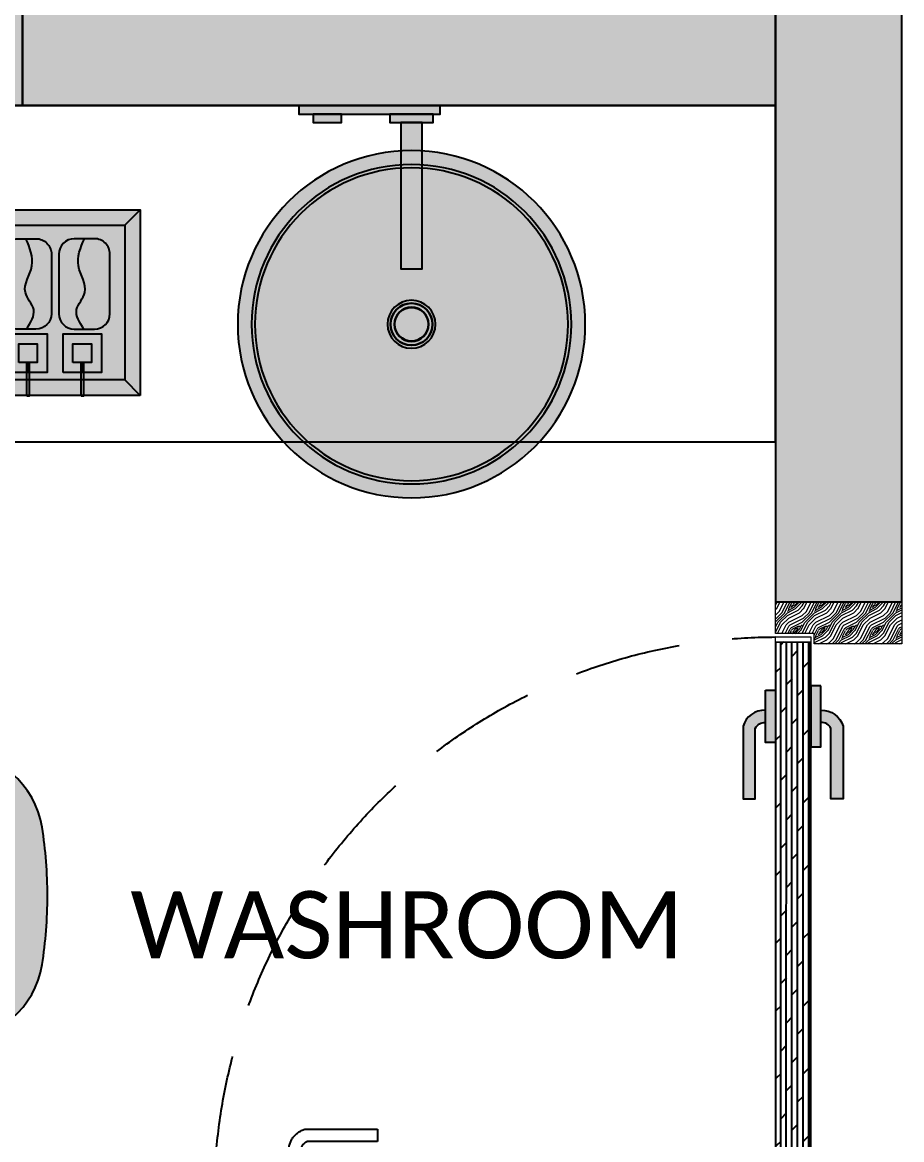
# Model space of a CAD drawing. Header units: millimetres. Extents: x 307301 to 459443, y -2888111 to -2805601.
# Drawn here: x 441143 to 442187, y -2880450 to -2879121 of the extents above; entities that cross this region are included whole.
import ezdxf

# ---------------------------------------------------------------- set-up
doc = ezdxf.new("R2010")
doc.units = ezdxf.units.MM
doc.header["$LTSCALE"] = 10
doc.header["$MEASUREMENT"] = 0
doc.linetypes.add('DASHED2', pattern=[0.375, 0.25, -0.125])
doc.linetypes.add('HIDDEN', pattern=[9.524999999999999, 6.35, -3.175])
for name, color, linetype, lineweight in [('Area', 1, 'Continuous', 30), ('Bma-Furniture', 6, 'Continuous', 9), ('Bma-Furniture Hatch', 6, 'Continuous', 9), ('COLUMN HATCH', 252, 'Continuous', 5), ('Door', 4, 'Continuous', 9), ('DT-MEDIUM LIGHT', 6, 'Continuous', 15), ('HATCH WALL', 8, 'Continuous', 0), ('I-Fur Hatch', 8, 'Continuous', 0)]:
    doc.layers.add(name, color=color, linetype=linetype, lineweight=lineweight)
for name, color, linetype in [('BMA  furniture', 6, 'Continuous'), ('BMA FURNITURE', 6, 'Continuous'), ('BMA_furniture', 5, 'Continuous'), ('COL', 2, 'Continuous'), ('DT-HATCH', 7, 'Continuous'), ('Furniture - Plan', 3, 'Continuous'), ('HATCH', 252, 'Continuous'), ('PDA FURNITURE', 6, 'Continuous'), ('SANITARY FITTING', 250, 'Continuous'), ('SANITRY FITTING', 252, 'Continuous'), ('TEXT - BMA', 6, 'Continuous'), ('WALL - PDA', 1, 'Continuous')]:
    doc.layers.add(name, color=color, linetype=linetype)
doc.styles.add('ARIAL', font='GOTHIC.TTF')

# ---------------------------------------------------------------- blocks, each defined once
blk = doc.blocks.new('D75')
at = {"layer": 'Door'}
h = blk.add_hatch(dxfattribs=at)
h.set_pattern_fill('LEGNO2', color=252, scale=32.22134738774886, angle=0.003228556994107396, style=0, pattern_type=2)
h.set_pattern_definition([(0.00322855699409687, (17424469.40028586, -54551058.31402284), (32.21953169751399, 32.22316297567438), [1.611067369387443, -30.61028001836141]), (90.00322855699407, (17424482.28818936, -54551047.03582505), (-32.22316297567436, 32.219531697514), [3.222134738774887, -28.99921264897398]), (45.00322855699409, (17424475.84410142, -54551050.25832291), (-0.001815639080221184, 32.2213473372072), [2.278049260313842, -6.834147780941528, 2.278049260313842, -4.556098520627685, 15.94956695693567, -13.67195469220151]), (45.00322855699409, (17424467.78930928, -54551059.92518105), (-0.001815639080221184, 32.2213473372072), [2.27837147378772, -4.55674294757544, 2.27837147378772, -36.45438056651679]), (45.00322855699409, (17424479.06659931, -54551056.70241081), (-0.001815639080221184, 32.2213473372072), [2.27837147378772, -43.28949498787996]), (45.00322855699409, (17424482.2888248, -54551058.31329662), (-0.001815639080221184, 32.2213473372072), [2.27837147378772, -43.28949498787996]), (45.00322855699409, (17424477.45544117, -54551055.09143423), (-0.001815639080221184, 32.2213473372072), [2.27837147378772, -43.28949498787996]), (45.00322855699409, (17424475.84428295, -54551053.48045764), (-0.001815639080221184, 32.2213473372072), [4.55674294757544, -41.01112351409223]), (45.00322855699409, (17424483.89825809, -54551029.31399323), (-0.001815639080221184, 32.2213473372072), [4.55674294757544, -41.01112351409223]), (45.00322855699409, (17424472.62205747, -54551051.86957184), (-0.001815639080221184, 32.2213473372072), [9.11348589515088, -36.45438056651679]), (45.00322855699409, (17424471.01089932, -54551050.25859526), (-0.001815639080221184, 32.2213473372072), [9.11348589515088, -36.45438056651679]), (45.00322855699409, (17424491.9542304, -54551040.59101089), (-0.001815639080221184, 32.2213473372072), [9.11348589515088, -36.45438056651679]), (45.00322855699409, (17424469.39965039, -54551047.0365513), (-0.001815639080221184, 32.2213473372072), [6.835178864057936, -38.73268759760974]), (45.00322855699409, (17424462.95510858, -54551042.20371233), (-0.001815639080221184, 32.2213473372072), [6.835178864057936, -38.73268759760974]), (45.00322855699409, (17424466.17742487, -54551045.4256655), (-0.001815639080221184, 32.2213473372072), [6.835178864057936, -38.73268759760974]), (45.00322855699409, (17424487.12075595, -54551035.75808114), (-0.001815639080221184, 32.2213473372072), [11.39196692151972, -34.17589954014795]), (45.00322855699409, (17424483.89853047, -54551034.14719533), (-0.001815639080221184, 32.2213473372072), [11.39196692151972, -34.17589954014795]), (45.00322855699409, (17424487.12111908, -54551042.2023506), (-0.001815639080221184, 32.2213473372072), [15.94875323902874, -29.61911319041759]), (26.56827975699407, (17424472.62223903, -54551055.09170657), (32.22134733659648, 0.00181565197080343), [3.602455868317967, -68.44666697567042]), (26.56827975699407, (17424479.06596381, -54551045.42493924), (32.22134733659648, 0.00181565197080343), [3.602455868317967, -68.44666697567042]), (26.56827975699407, (17424477.45507801, -54551048.64716476), (32.22134733659648, 0.00181565197080343), [3.602455868317967, -68.44666697567042]), (26.56827975699407, (17424471.0113532, -54551058.31393209), (32.22134733659648, 0.00181565197080343), [7.204912381062882, -64.84421068847494]), (26.56827975699407, (17424477.45480563, -54551043.81396269), (32.22134733659648, 0.00181565197080343), [10.80736844270893, -61.2417546268289]), (26.56827975699407, (17424474.23258014, -54551042.20307689), (32.22134733659648, 0.00181565197080343), [14.40982460101903, -57.6392984685188]), (26.56827975699407, (17424471.01035466, -54551040.59219109), (32.22134733659648, 0.00181565197080343), [14.40982460101903, -57.6392984685188]), (26.56827975699407, (17424466.17660784, -54551030.9260592), (32.22134733659648, 0.00181565197080343), [14.40982460101903, -57.6392984685188]), (26.56827975699407, (17424466.1767894, -54551034.14819393), (32.22134733659648, 0.00181565197080343), [18.0122809526572, -54.03684211688062]), (26.56827975699407, (17424467.78803833, -54551037.37023785), (32.22134733659648, 0.00181565197080343), [18.0122809526572, -54.03684211688062]), (63.43817737699411, (17424479.06623615, -54551050.25814135), (-0.001815637436941605, 32.2213473365973), [3.602455868317967, -68.44666697567041]), (63.43817737699411, (17424474.23321562, -54551053.48054843), (-0.001815637436941605, 32.2213473365973), [3.602455868317967, -68.44666697567041]), (63.43817737699411, (17424469.40028586, -54551058.31402284), (-0.001815637436941605, 32.2213473365973), [7.20491238106288, -64.84421068847493]), (63.43817737699411, (17424479.06641775, -54551053.48027608), (-0.001815637436941605, 32.2213473365973), [7.20491238106288, -64.84421068847493]), (63.43817737699411, (17424466.17824194, -54551059.9252718), (-0.001815637436941605, 32.2213473365973), [10.80736844270893, -61.24175462682889]), (63.43817737699411, (17424462.95610718, -54551059.92545336), (-0.001815637436941605, 32.2213473365973), [14.40982460101902, -57.63929846851879]), (63.43817737699411, (17424491.955229, -54551058.31275193), (-0.001815637436941605, 32.2213473365973), [14.40982460101902, -57.63929846851879]), (63.43817737699411, (17424480.67757587, -54551055.09125266), (-0.001815637436941605, 32.2213473365973), [14.40982460101902, -57.63929846851879]), (63.43817737699411, (17424487.1220269, -54551058.31302427), (-0.001815637436941605, 32.2213473365973), [18.0122809526572, -54.03684211688061]), (63.43817737699411, (17424483.89980141, -54551056.70213847), (-0.001815637436941605, 32.2213473365973), [18.0122809526572, -54.03684211688061])])
h.paths.add_polyline_path([(325124.1243378286, -2817056.915998154), (325112.1246672109, -2817056.912575276), (325112.1253902441, -2817102.911312595), (325078.1263235732, -2817102.911846987), (325074.1253903279, -2817102.911909892), (325074.126370476, -2817098.912020545), (325074.123851071, -2816952.903018715), (325124.123923662, -2816952.902232827)])
h = blk.add_hatch(dxfattribs=at)
h.set_pattern_fill('LEGNO2', color=252, scale=32.22134738774886, angle=0.003228556994107396, style=0, pattern_type=2)
h.set_pattern_definition([(0.00322855699409687, (17424274.41359218, -54550941.70404856), (32.21953169751399, 32.22316297567438), [1.611067369387443, -30.61028001836141]), (90.00322855699407, (17424287.30149567, -54550930.42585076), (-32.22316297567436, 32.219531697514), [3.222134738774887, -28.99921264897398]), (45.00322855699409, (17424280.85740774, -54550933.64834863), (-0.001815639080221184, 32.2213473372072), [2.278049260313842, -6.834147780941528, 2.278049260313842, -4.556098520627685, 15.94956695693567, -13.67195469220151]), (45.00322855699409, (17424272.80261559, -54550943.31520677), (-0.001815639080221184, 32.2213473372072), [2.27837147378772, -4.55674294757544, 2.27837147378772, -36.45438056651679]), (45.00322855699409, (17424284.07990563, -54550940.09243653), (-0.001815639080221184, 32.2213473372072), [2.27837147378772, -43.28949498787996]), (45.00322855699409, (17424287.30213112, -54550941.70332234), (-0.001815639080221184, 32.2213473372072), [2.27837147378772, -43.28949498787996]), (45.00322855699409, (17424282.46874748, -54550938.48145995), (-0.001815639080221184, 32.2213473372072), [2.27837147378772, -43.28949498787996]), (45.00322855699409, (17424280.85758927, -54550936.87048336), (-0.001815639080221184, 32.2213473372072), [4.55674294757544, -41.01112351409223]), (45.00322855699409, (17424288.91156441, -54550912.70401895), (-0.001815639080221184, 32.2213473372072), [4.55674294757544, -41.01112351409223]), (45.00322855699409, (17424277.63536379, -54550935.25959756), (-0.001815639080221184, 32.2213473372072), [9.11348589515088, -36.45438056651679]), (45.00322855699409, (17424276.02420564, -54550933.64862097), (-0.001815639080221184, 32.2213473372072), [9.11348589515088, -36.45438056651679]), (45.00322855699409, (17424296.96753671, -54550923.98103661), (-0.001815639080221184, 32.2213473372072), [9.11348589515088, -36.45438056651679]), (45.00322855699409, (17424274.41295671, -54550930.42657702), (-0.001815639080221184, 32.2213473372072), [6.835178864057936, -38.73268759760974]), (45.00322855699409, (17424267.9684149, -54550925.59373805), (-0.001815639080221184, 32.2213473372072), [6.835178864057936, -38.73268759760974]), (45.00322855699409, (17424271.19073119, -54550928.81569122), (-0.001815639080221184, 32.2213473372072), [6.835178864057936, -38.73268759760974]), (45.00322855699409, (17424292.13406227, -54550919.14810685), (-0.001815639080221184, 32.2213473372072), [11.39196692151972, -34.17589954014795]), (45.00322855699409, (17424288.91183678, -54550917.53722105), (-0.001815639080221184, 32.2213473372072), [11.39196692151972, -34.17589954014795]), (45.00322855699409, (17424292.1344254, -54550925.59237632), (-0.001815639080221184, 32.2213473372072), [15.94875323902874, -29.61911319041759]), (26.56827975699407, (17424277.63554535, -54550938.48173229), (32.22134733659648, 0.00181565197080343), [3.602455868317968, -68.44666697567044]), (26.56827975699407, (17424284.07927012, -54550928.81496496), (32.22134733659648, 0.00181565197080343), [3.602455868317968, -68.44666697567044]), (26.56827975699407, (17424282.46838432, -54550932.03719048), (32.22134733659648, 0.00181565197080343), [3.602455868317968, -68.44666697567044]), (26.56827975699407, (17424276.02465951, -54550941.70395781), (32.22134733659648, 0.00181565197080343), [7.204912381062883, -64.84421068847496]), (26.56827975699407, (17424282.46811194, -54550927.20398841), (32.22134733659648, 0.00181565197080343), [10.80736844270893, -61.24175462682891]), (26.56827975699407, (17424279.24588646, -54550925.5931026), (32.22134733659648, 0.00181565197080343), [14.40982460101903, -57.6392984685188]), (26.56827975699407, (17424276.02366098, -54550923.98221681), (32.22134733659648, 0.00181565197080343), [14.40982460101903, -57.6392984685188]), (26.56827975699407, (17424271.18991415, -54550914.31608492), (32.22134733659648, 0.00181565197080343), [14.40982460101903, -57.6392984685188]), (26.56827975699407, (17424271.19009572, -54550917.53821965), (32.22134733659648, 0.00181565197080343), [18.0122809526572, -54.03684211688063]), (26.56827975699407, (17424272.80134465, -54550920.76026357), (32.22134733659648, 0.00181565197080343), [18.0122809526572, -54.03684211688063]), (63.43817737699411, (17424284.07954247, -54550933.64816707), (-0.001815637436941605, 32.2213473365973), [3.602455868317967, -68.44666697567042]), (63.43817737699411, (17424279.24652193, -54550936.87057415), (-0.001815637436941605, 32.2213473365973), [3.602455868317967, -68.44666697567042]), (63.43817737699411, (17424274.41359218, -54550941.70404856), (-0.001815637436941605, 32.2213473365973), [7.204912381062881, -64.84421068847494]), (63.43817737699411, (17424284.07972407, -54550936.8703018), (-0.001815637436941605, 32.2213473365973), [7.204912381062881, -64.84421068847494]), (63.43817737699411, (17424271.19154826, -54550943.31529752), (-0.001815637436941605, 32.2213473365973), [10.80736844270893, -61.24175462682889]), (63.43817737699411, (17424267.9694135, -54550943.31547908), (-0.001815637436941605, 32.2213473365973), [14.40982460101903, -57.6392984685188]), (63.43817737699411, (17424296.96853532, -54550941.70277764), (-0.001815637436941605, 32.2213473365973), [14.40982460101903, -57.6392984685188]), (63.43817737699411, (17424285.69088218, -54550938.48127838), (-0.001815637436941605, 32.2213473365973), [14.40982460101903, -57.6392984685188]), (63.43817737699411, (17424292.13533321, -54550941.70304999), (-0.001815637436941605, 32.2213473365973), [18.0122809526572, -54.03684211688061]), (63.43817737699411, (17424288.91310773, -54550940.09216419), (-0.001815637436941605, 32.2213473365973), [18.0122809526572, -54.03684211688061])])
h.paths.add_polyline_path([(325774.1242166584, -2817056.907685246), (325786.1238871788, -2817056.903885202), (325786.1246101882, -2817102.902622521), (325820.1236769141, -2817102.902088136), (325824.1246101836, -2817102.90202523), (325824.1235042897, -2817098.902135922), (325824.1238597816, -2816952.857582432), (325774.1237871911, -2816952.858368292)])
at = {"layer": 'DT-HATCH', "ltscale": 10, "true_color": 0x827040}
h = blk.add_hatch(dxfattribs=at)
h.set_pattern_fill('LEGNO1', color=47, scale=53.70224564624812, angle=180.0032285569941, pattern_type=2)
h.set_pattern_definition([(180.0032285569941, (153420528.7906665, -222876755.2386307), (0.003026065133622598, -53.70224556099032), [10.74044912924962, -16.11067369387442, 5.370224564624809, -21.48089825849924]), (180.0032285569941, (153420491.1991703, -222876756.5833051), (0.003026065133622598, -53.70224556099032), [10.74044912924962, -42.96179651699848]), (180.0032285569941, (153420496.5695461, -222876759.2681147), (0.003026065133622598, -53.70224556099032), [5.370224564624809, -48.33202108162327]), (180.0032285569941, (153420526.1058568, -222876760.6090065), (0.003026065133622598, -53.70224556099032), [2.685112282312405, -37.59157195237366, 2.685112282312405, -10.74044912924962]), (180.0032285569941, (153420507.3102221, -222876763.2951779), (0.003026065133622598, -53.70224556099032), [10.74044912924962, -16.11067369387442, 2.685112282312405, -24.16601054081164]), (180.0032285569941, (153420520.7358592, -222876764.6369776), (0.003026065133622598, -53.70224556099032), [8.055336846937212, -45.64690879931088]), (180.0032285569941, (153420507.3103735, -222876765.9802902), (0.003026065133622598, -53.70224556099032), [16.11067369387442, -37.59157195237366]), (180.0032285569941, (153420523.4211228, -222876767.3219385), (0.003026065133622598, -53.70224556099032), [10.74044912924962, -42.96179651699848]), (180.0032285569941, (153420501.9403002, -222876768.6657051), (0.003026065133622598, -53.70224556099032), [26.85112282312404, -26.85112282312404]), (180.0032285569941, (153420518.0511252, -222876771.3499095), (0.003026065133622598, -53.70224556099032), [5.370224564624809, -16.11067369387442, 10.74044912924962, -21.48089825849924]), (180.0032285569941, (153420480.4596289, -222876772.694584), (0.003026065133622598, -53.70224556099032), [10.74044912924962, -42.96179651699848]), (180.0032285569941, (153420491.2001537, -222876774.0365348), (0.003026065133622598, -53.70224556099032), [5.370224564624809, -48.33202108162327]), (180.0032285569941, (153420501.9406785, -222876775.3784857), (0.003026065133622598, -53.70224556099032), [5.370224564624809, -48.33202108162327]), (180.0032285569941, (153420528.7918769, -222876776.7195289), (0.003026065133622598, -53.70224556099032), [10.74044912924962, -42.96179651699848]), (180.0032285569941, (153420501.9408298, -222876778.063598), (0.003026065133622598, -53.70224556099032), [10.74044912924962, -42.96179651699848]), (180.0032285569941, (153420501.9409811, -222876780.7487103), (0.003026065133622598, -53.70224556099032), [10.74044912924962, -10.74044912924962, 10.74044912924962, -21.48089825849924]), (180.0032285569941, (153420512.6815815, -222876783.4332174), (0.003026065133622598, -53.70224556099032), [5.370224564624809, -26.85112282312404, 10.74044912924962, -10.74044912924962]), (180.0032285569941, (153420501.941208, -222876784.7763788), (0.003026065133622598, -53.70224556099032), [16.11067369387442, -37.59157195237366]), (180.0032285569941, (153420501.9413593, -222876787.461491), (0.003026065133622598, -53.70224556099032), [10.74044912924962, -42.96179651699848]), (180.0032285569941, (153420523.4223332, -222876788.8028367), (0.003026065133622598, -53.70224556099032), [16.11067369387442, -21.48089825849924, 5.370224564624809, -10.74044912924962]), (180.0032285569941, (153420523.4224845, -222876791.487949), (0.003026065133622598, -53.70224556099032), [26.85112282312404, -26.85112282312404]), (180.0032285569941, (153420491.2012128, -222876792.8323207), (0.003026065133622598, -53.70224556099032), [5.370224564624809, -48.33202108162327]), (180.0032285569941, (153420507.3119621, -222876794.173969), (0.003026065133622598, -53.70224556099032), [10.74044912924962, -42.96179651699848]), (180.0032285569941, (153420518.0524869, -222876795.51592), (0.003026065133622598, -53.70224556099032), [5.370224564624809, -21.48089825849924, 5.370224564624809, -21.48089825849924]), (180.0032285569941, (153420523.4227871, -222876796.8581735), (0.003026065133622598, -53.70224556099032), [5.370224564624809, -16.11067369387442, 10.74044912924962, -21.48089825849924]), (180.0032285569941, (153420512.6824137, -222876798.201335), (0.003026065133622598, -53.70224556099032), [5.370224564624809, -26.85112282312404, 5.370224564624809, -16.11067369387442]), (180.0032285569941, (153420501.9420402, -222876799.5444962), (0.003026065133622598, -53.70224556099032), [16.11067369387442, -37.59157195237366]), (180.0032285569941, (153420523.4230897, -222876802.228398), (0.003026065133622598, -53.70224556099032), [10.74044912924962, -42.96179651699848]), (180.0032285569941, (153420496.5720426, -222876803.5724673), (0.003026065133622598, -53.70224556099032), [5.370224564624809, -48.33202108162327]), (180.0032285569941, (153420485.8316692, -222876804.9156287), (0.003026065133622598, -53.70224556099032), [5.370224564624809, -48.33202108162327]), (194.0394720269941, (153420491.1993215, -222876759.2684174), (-53.70224555945789, -0.003026063169596146), [5.531331301563544, -215.8886944810911]), (194.0394720269941, (153420485.8297779, -222876771.3517252), (-53.70224555945789, -0.003026063169596146), [5.531331301563544, -215.8886944810911]), (194.0394720269941, (153420491.201818, -222876803.5727699), (-53.70224555945789, -0.003026063169596146), [5.531331301563544, -215.8886944810911]), (194.0394720269941, (153420507.3113569, -222876783.43352), (-53.70224555945789, -0.003026063169596146), [5.531331301563544, -215.8886944810911]), (194.0394720269941, (153420496.5713617, -222876791.489462), (-53.70224555945789, -0.003026063169596146), [5.531331301563544, -215.8886944810911]), (194.0394720269941, (153420491.2009103, -222876787.4620962), (-53.70224555945789, -0.003026063169596146), [5.531331301563544, -215.8886944810911]), (194.0394720269941, (153420518.0525626, -222876796.8584762), (-53.70224555945789, -0.003026063169596146), [5.531331301563544, -215.8886944810911]), (194.0394720269941, (153420496.571513, -222876794.1745743), (-53.70224555945789, -0.003026063169596146), [5.531331301563544, -215.8886944810911]), (194.0394720269941, (153420485.8299291, -222876774.0368374), (-53.70224555945789, -0.003026063169596146), [11.06266260312709, -210.3573631795276]), (194.0394720269941, (153420491.2003807, -222876778.0642032), (-53.70224555945789, -0.003026063169596146), [11.06266260312709, -210.3573631795276]), (194.0394720269941, (153420491.200532, -222876780.7493155), (-53.70224555945789, -0.003026063169596146), [11.06266260312709, -210.3573631795276]), (345.9669850869941, (153420507.3102221, -222876763.2951779), (53.70224555945767, 0.003026067097494276), [5.531331301563551, -11.0626626031271, 5.531331301563551, -199.2947005764007]), (345.9669850869941, (153420518.0511252, -222876771.3499095), (53.70224555945767, 0.003026067097494276), [5.531331301563551, -215.8886944810913]), (345.9669850869941, (153420518.0524869, -222876795.51592), (53.70224555945767, 0.003026067097494276), [11.0626626031271, -210.3573631795278]), (14.039472026994, (153420491.1991703, -222876756.5833051), (53.70224555945789, 0.003026063169590132), [5.531331301563552, -215.8886944810914]), (165.966985086994, (153420480.4587211, -222876756.5839103), (-53.70224555945768, -0.003026067097463022), [5.531331301563553, -215.8886944810913]), (165.966985086994, (153420496.5704539, -222876775.3787884), (-53.70224555945768, -0.003026067097463022), [5.531331301563553, -215.8886944810913]), (165.966985086994, (153420485.8305344, -222876784.7772865), (-53.70224555945768, -0.003026067097463022), [5.531331301563553, -215.8886944810913]), (165.966985086994, (153420507.3116595, -222876788.8037446), (-53.70224555945768, -0.003026067097463022), [5.531331301563553, -215.8886944810913]), (165.966985086994, (153420512.6822624, -222876795.5162227), (-53.70224555945768, -0.003026067097463022), [5.531331301563553, -215.8886944810913]), (165.966985086994, (153420507.3121891, -222876798.2016375), (-53.70224555945768, -0.003026067097463022), [5.531331301563553, -215.8886944810913]), (165.966985086994, (153420507.3116595, -222876788.8037446), (-53.70224555945768, -0.003026067097463022), [5.531331301563553, -215.8886944810913]), (165.966985086994, (153420491.2014398, -222876796.8599892), (-53.70224555945768, -0.003026067097463022), [22.12532520625421, -199.2947005764007]), (165.966985086994, (153420523.4207445, -222876760.6091577), (-53.70224555945768, -0.003026067097463022), [22.12532520625421, -199.2947005764007]), (165.966985086994, (153420518.0507469, -222876764.6371288), (-53.70224555945768, -0.003026067097463022), [22.12532520625421, -199.2947005764007]), (165.966985086994, (153420512.6806737, -222876767.3225437), (-53.70224555945768, -0.003026067097463022), [5.531331301563553, -11.06266260312711, 11.06266260312711, -193.7633692748371]), (165.966985086994, (153420512.6809007, -222876771.3502122), (-53.70224555945768, -0.003026067097463022), [11.06266260312711, -11.06266260312711, 11.06266260312711, -188.2320379732735]), (165.966985086994, (153420518.0514278, -222876776.7201341), (-53.70224555945768, -0.003026067097463022), [22.12532520625421, -199.2947005764007]), (165.966985086994, (153420523.4218793, -222876780.7474999), (-53.70224555945768, -0.003026067097463022), [22.12532520625421, -199.2947005764007]), (165.966985086994, (153420523.4220306, -222876783.4326122), (-53.70224555945768, -0.003026067097463022), [22.12532520625421, -199.2947005764007]), (165.966985086994, (153420485.8313665, -222876799.5454041), (-53.70224555945768, -0.003026067097463022), [5.531331301563553, -215.8886944810913]), (165.9669960869942, (153420480.4614446, -222876804.9159313), (-53.70224555887573, -0.003036377188488154), [11.0626626031271, -210.3573631795277]), (165.9669960869942, (153420512.6826406, -222876802.2290033), (-53.70224555887573, -0.003036377188488154), [11.0626626031271, -210.3573631795277]), (165.9669860869942, (153420518.0502174, -222876755.2392359), (-53.70224555940485, -0.003027004378491274), [22.12532520625422, -199.2947005764007]), (165.9669860869942, (153420485.8309883, -222876792.8326234), (-53.70224555940485, -0.003027004378491274), [16.59399390469066, -204.8260318779643]), (165.9669860869942, (153420480.4605368, -222876788.8052576), (-53.70224555940485, -0.003027004378491274), [33.18798780938131, -188.2320379732736])])
h.paths.add_polyline_path([(325122.1237486302, -2817060.916471482), (325116.12391337, -2817060.91656573), (325116.1245734579, -2817102.913132155), (325122.1244087362, -2817102.913037883)])
at = {"layer": 'DT-HATCH'}
h = blk.add_hatch(dxfattribs=at)
h.set_pattern_fill('DOLMIT', color=8, scale=26.85112282312406, angle=-179.9967714430059)
h.set_pattern_definition([(180.0032285569941, (17426036.70929983, -54563679.88255444), (0.0003782581417033913, -6.71278069512379), []), (225.003228556994, (17426036.70929983, -54563679.88255444), (13.42631788400119, -13.42480485143693), [9.493305515351938, -18.98661103070388])])
h.paths.add_polyline_path([(325776.1257135703, -2817061.904656201), (325122.1237647141, -2817061.914738018), (325122.1243934109, -2817101.914771328), (325776.1263422676, -2817101.904689514)])
at = {"layer": 'Furniture - Plan', "ltscale": 500}
h = blk.add_hatch(color=8, dxfattribs=at)
h.set_gradient(color1=(128, 128, 128), rotation=89.99999999999996, one_color=1, tint=1, name='CYLINDER')
edge = h.paths.add_edge_path()
edge.add_arc((325668.5243699264, -2817047.93234657), 26.58298861146589, 357.9061719203435, 433.7990258797823)
edge.add_line((325675.9412213278, -2817022.404996555), (325589.6208919811, -2817022.405717256))
edge.add_line((325589.6208919811, -2817022.405717256), (325589.6209936829, -2817036.980639421))
edge.add_line((325589.6209936829, -2817036.980639421), (325673.4476505442, -2817036.979936078))
edge.add_arc((325668.5243604257, -2817047.932344587), 12.00808218348517, -4.640372655304191, 65.79528853671718, ccw=False)
edge.add_line((325680.4930815569, -2817048.90381369), (325695.0896100135, -2817048.90358425))
h = blk.add_hatch(color=8, dxfattribs=at)
h.set_gradient(color1=(128, 128, 128), one_color=1, tint=1, name='CYLINDER')
h.paths.add_polyline_path([(325651.4575215125, -2817060.9040426), (325651.4572921966, -2817048.904247208), (325724.1253178164, -2817048.903023431), (325724.125547102, -2817060.902397456)])
h = blk.add_hatch(color=8, dxfattribs=at)
h.set_gradient(color1=(128, 128, 128), one_color=1, tint=1, name='CYLINDER')
h.paths.add_polyline_path([(325718.7912877284, -2817102.903818304), (325718.7914355945, -2817114.903223167), (325656.7931374515, -2817114.904128024), (325656.7929895677, -2817102.904363516)])
h = blk.add_hatch(color=8, dxfattribs=at)
h.set_gradient(color1=(128, 128, 128), rotation=89.99999999999996, one_color=1, tint=1, name='CYLINDER')
edge = h.paths.add_edge_path()
edge.add_arc((325668.525315108, -2817115.875435867), 26.58305051063712, -73.79742718463672, 2.095335167730582, ccw=False)
edge.add_line((325675.9428960553, -2817141.402638364), (325589.6224394341, -2817141.404436944))
edge.add_line((325589.6224394341, -2817141.404436944), (325589.6220830016, -2817126.829514869))
edge.add_line((325589.6220830016, -2817126.829514869), (325673.4488671797, -2817126.82777723))
edge.add_arc((325668.525315041, -2817115.875435886), 12.00812835469537, 294.2059831522003, 364.6415045456823)
edge.add_line((325680.4940629977, -2817114.903726601), (325695.0905914966, -2817114.903497161))
at = {"color": 3}
for points, elevation in [([(325695.0896100135, -2817048.90358425, 0.3438047555997906), (325675.9412213278, -2817022.404996555), (325589.6208919811, -2817022.405717256), (325589.6209936829, -2817036.980639421), (325673.4476505442, -2817036.979936078, -0.3173899531400475), (325680.4930815569, -2817048.90381369), (325695.0896100135, -2817048.90358425)], 0.008709762108287288), ([(325695.0905914966, -2817114.903497161, -0.343804308643435), (325675.9428960553, -2817141.402638364), (325589.6224394341, -2817141.404436944), (325589.6220830016, -2817126.829514869), (325673.4488671797, -2817126.82777723, 0.317389281712108), (325680.4940629977, -2817114.903726601), (325695.0905914966, -2817114.903497161)], 0.008709761801178129)]:
    blk.add_lwpolyline(points, format="xyb", dxfattribs=dict(at, elevation=elevation))
for points, elevation in [([(325724.1253178095, -2817048.90296901), (325724.1255471253, -2817060.902358857), (325651.4575215297, -2817060.903931461), (325651.4572921836, -2817048.904541565)], 2.980013864796113e-10), ([(325718.7914355936, -2817114.90325437), (325718.791287673, -2817102.90386452), (325656.7929895667, -2817102.904437752), (325656.7931374566, -2817114.903827629)], 1.135237478024423e-10)]:
    blk.add_lwpolyline(points, close=True, dxfattribs=dict(at, elevation=elevation))
at = {"color": 3, "linetype": 'DASHED2', "ltscale": 2, "elevation": 2.980013872385529e-10}
blk.add_lwpolyline([(325158.1212371163, -2817108.919939921), (325158.1211428166, -2817102.920104609), (325116.1245763883, -2817102.920769672), (325116.1246706884, -2817108.920604981)], close=True, dxfattribs=at)
at = {"color": 3, "linetype": 'HIDDEN', "ltscale": 2}
for points, elevation in [([(325158.1483988428, -2817762.341148266), (325158.1318638524, -2817108.920156127), (325116.1318854544, -2817108.920816239), (325116.1484204448, -2817762.34180836)], -0.000168282430791265), ([(325157.1484263005, -2817762.341163949), (325157.1301853218, -2817108.920169401), (325117.1301520121, -2817108.920798098), (325117.1483929871, -2817762.341792646)], -0.000168282430791265), ([(325104.1498281314, -2817705.006885972), (325116.1492179815, -2817705.006738051), (325116.1486447492, -2817643.008439945), (325104.1492548716, -2817643.008587835)], -0.0001682828522757209), ([(325170.1501134915, -2817710.340768188), (325158.1507236442, -2817710.340997504), (325158.1491510404, -2817637.672971908), (325170.1485409361, -2817637.672742562)], -0.0001682826677980822), ([(325158.1484931122, -2817768.340983629), (325158.1483988428, -2817762.341148266), (325116.1506844579, -2817762.341808311), (325116.1507787063, -2817768.34164362)], -0.0001682824307912645)]:
    blk.add_lwpolyline(points, close=True, dxfattribs=dict(at, elevation=elevation))
for points, elevation in [([(325104.1495853403, -2817681.306041875, -0.343804308643435), (325077.650444137, -2817662.158346434), (325077.6486455571, -2817575.837889812), (325092.2235676321, -2817575.83753338), (325092.2253052715, -2817659.664317558, 0.317389281712108), (325104.1493559001, -2817666.709513376), (325104.1495853403, -2817681.306041875)], 0.008878037184517), ([(325170.1494982514, -2817681.305060392, 0.3438047555997906), (325196.6480859463, -2817662.156671706), (325196.6473652461, -2817575.836342359), (325182.0724430803, -2817575.836444061), (325182.073146423, -2817659.663100922, -0.3173899531400475), (325170.1492688108, -2817666.708531935), (325170.1494982514, -2817681.305060392)], 0.008878037491626158)]:
    blk.add_lwpolyline(points, format="xyb", dxfattribs=dict(at, elevation=elevation))
blk.add_arc((325113.1752607941, -2817100.90039284, -0.0001352413234479738), 668.9539830073468, 273.8547584114509, 359.8269729126283, dxfattribs=at)
at = {"layer": 'Bma-Furniture', "elevation": 5.350082037548082e-10}
blk.add_lwpolyline([(325776.1256978873, -2817060.904683658), (325122.1237514395, -2817060.913059488), (325122.1244115516, -2817102.913037885), (325776.1263579813, -2817102.904662056)], close=True, dxfattribs=at)
at = {"layer": 'Bma-Furniture', "color": 3, "elevation": 5.350082037005981e-10}
blk.add_lwpolyline([(325776.1257135703, -2817061.904656201), (325122.1237647141, -2817061.914738018), (325122.1243934109, -2817101.914771328), (325776.1263422676, -2817101.904689514)], close=True, dxfattribs=at)
at = {"layer": 'DT-MEDIUM LIGHT', "color": 6, "ltscale": 500002000010000}
for points, elevation in [([(325124.1243378286, -2817056.915998154), (325112.1246672109, -2817056.912575276), (325112.1253902441, -2817102.911312595), (325078.1263235732, -2817102.911846987), (325074.1253903279, -2817102.911909892), (325074.126370476, -2817098.912020545), (325074.123851071, -2816952.903018715), (325124.123923662, -2816952.902232827)], 2.980013874553933e-10), ([(325774.1242166584, -2817056.907685246), (325786.1238871788, -2817056.903885202), (325786.1246101882, -2817102.902622521), (325820.1236769141, -2817102.902088136), (325824.1246101836, -2817102.90202523), (325824.1235042897, -2817098.902135922), (325824.1238597816, -2816952.857582432), (325774.1237871911, -2816952.858368292)], 2.980013871301326e-10)]:
    blk.add_lwpolyline(points, close=True, dxfattribs=dict(at, elevation=elevation))
at = {"layer": 'DT-MEDIUM LIGHT', "color": 6, "ltscale": 500002000010000, "elevation": -6.241649113625527e-10}
blk.add_lwpolyline([(325124.1243378286, -2817056.915998154), (325112.1246673077, -2817056.916186724)], dxfattribs=at)
at = {"layer": 'DT-MEDIUM LIGHT'}
for points, elevation in [([(325782.1246493196, -2817060.905729055), (325116.1237049856, -2817060.923990282), (325116.1243649883, -2817102.920558348), (325782.1253094257, -2817102.902297018)], 5.350082038632284e-10), ([(325782.1255332509, -2817060.904589389), (325776.1256978873, -2817060.904683658), (325776.1263579329, -2817102.902398043), (325782.1261932415, -2817102.902303795)], 5.35008204161384e-10)]:
    blk.add_lwpolyline(points, close=True, dxfattribs=dict(at, elevation=elevation))
blk = doc.blocks.new('A$C9a3b0c70')
at = {"layer": 'COLUMN HATCH'}
h = blk.add_hatch(color=252, dxfattribs=at)
h.dxf.hatch_style = 1
h.paths.add_polyline_path([(5679.941035891417, 18782.26569942059), (6874.941035885364, 18782.26569942059), (6874.941035885364, 18422.26569942059), (5679.941035891417, 18422.26569942059)])
at = {"layer": 'COL', "elevation": 0.05547479510309496}
blk.add_lwpolyline([(5679.941035891417, 18782.26569942059), (6874.941035885364, 18782.26569942059), (6874.941035885364, 18422.26569942059), (5679.941035891417, 18422.26569942059)], close=True, dxfattribs=at)
blk = doc.blocks.new('sdhfhydy')
at = {"layer": 'BMA_furniture', "ltscale": 5}
h = blk.add_hatch(color=254, dxfattribs=at)
h.dxf.hatch_style = 1
h.set_gradient(color1=(138, 138, 138), one_color=1, tint=1, name='SPHERICAL')
h.paths.add_polyline_path([(-3036418.390993062, -21696.05556864204, 1), (-3036458.61511347, -21696.05556864204, 1)])
at = {"layer": 'HATCH'}
h = blk.add_hatch(color=254, dxfattribs=at)
h.dxf.hatch_style = 1
h.set_gradient(color1=(201, 201, 201), tint=1, name='CYLINDER')
edge = h.paths.add_edge_path()
edge.add_arc((-3036438.503053266, -21696.05556864204), 206.5, 0, 360)
h = blk.add_hatch(color=252, dxfattribs=at)
h.set_gradient(color1=(150, 150, 150), rotation=90.00000000000003, one_color=1, tint=1, name='SPHERICAL')
h.paths.add_polyline_path([(-3036188.427991993, -21670.1536825868), (-3036188.427991993, -21721.95745469915), (-3036198.427991993, -21721.95745469915), (-3036198.427991993, -21670.1536825868)])
h = blk.add_hatch(color=252, dxfattribs=at)
h.set_gradient(color1=(150, 150, 150), rotation=90.00000000000003, one_color=1, tint=1, name='SPHERICAL')
h.paths.add_polyline_path([(-3036178.427991993, -21662.05556864204), (-3036178.427991993, -21830.05556864204), (-3036188.427991993, -21830.05556864204), (-3036188.427991993, -21662.05556864204)])
h = blk.add_hatch(color=252, dxfattribs=at)
h.set_gradient(color1=(150, 150, 150), rotation=90.00000000000003, one_color=1, tint=1, name='SPHERICAL')
h.paths.add_polyline_path([(-3036198.427991993, -21683.55556864204), (-3036198.427991993, -21708.55556864204), (-3036372.427991993, -21708.5555686439), (-3036372.427991993, -21683.5555686439)])
h = blk.add_hatch(color=252, dxfattribs=at)
h.set_gradient(color1=(150, 150, 150), rotation=90.00000000000003, one_color=1, tint=1, name='SPHERICAL')
h.paths.add_polyline_path([(-3036188.427991993, -21779.05556864204), (-3036188.427991993, -21813.05556864204), (-3036198.427991993, -21813.05556864204), (-3036198.427991993, -21779.05556864204)])
at = {"color": 8, "ltscale": 5}
for radius in [24.96821267426597, 20.11206020346152]:
    blk.add_circle((-3036438.503053266, -21696.05556864204), radius, dxfattribs=at)
at = {"layer": 'BMA  furniture', "linetype": 'Continuous'}
for points in [[(-3036188.427991993, -21670.1536825868), (-3036188.427991993, -21721.95745469915), (-3036198.427991993, -21721.95745469915), (-3036198.427991993, -21670.1536825868)], [(-3036198.427991993, -21683.55556864204), (-3036198.427991993, -21708.55556864204), (-3036372.427991993, -21708.5555686439), (-3036372.427991993, -21683.5555686439)], [(-3036188.427991993, -21779.05556864204), (-3036188.427991993, -21813.05556864204), (-3036198.427991993, -21813.05556864204), (-3036198.427991993, -21779.05556864204)]]:
    blk.add_lwpolyline(points, close=True, dxfattribs=at)
at = {"layer": 'BMA  furniture', "color": 3, "ltscale": 3}
blk.add_lwpolyline([(-3036178.427991993, -21662.05556864204), (-3036178.427991993, -21830.05556864204), (-3036188.427991993, -21830.05556864204), (-3036188.427991993, -21662.05556864204)], close=True, dxfattribs=at)
at = {"layer": 'SANITARY FITTING', "color": 3}
for radius in [206.5, 189.98, 186.0929411764706, 28.53275724216428, 20.3805408872602]:
    blk.add_circle((-3036438.503053266, -21696.05556864204), radius, dxfattribs=at)
blk = doc.blocks.new('HANDWASH PLAN')
at = {"layer": 'BMA FURNITURE'}
h = blk.add_hatch(color=255, dxfattribs=at)
h.dxf.hatch_style = 1
h.paths.add_polyline_path([(5000377.493349838, -54179.72033046205), (5000439.493349836, -54179.72085132873), (5000439.492828968, -54241.72085132665), (5000410.49282897, -54241.72060769547), (5000410.492963387, -54225.72060769604), (5000423.492963387, -54225.72071691001), (5000423.49321542, -54195.72071691097), (5000393.49321542, -54195.7204648787), (5000393.492963389, -54225.72046487776), (5000406.492963389, -54225.72057409174), (5000406.492828972, -54241.72057409117), (5000377.492828972, -54241.72033045998)])
h = blk.add_hatch(color=40, dxfattribs=at)
h.dxf.hatch_style = 1
h.set_gradient(color1=(255, 191, 0), color2=(253, 245, 186), tint=1, name='SPHERICAL')
h.paths.add_polyline_path([(5000393.492963389, -54225.72046487776), (5000423.492963387, -54225.72071691001), (5000423.49321542, -54195.72071691097), (5000393.49321542, -54195.7204648787)])
h = blk.add_hatch(color=40, dxfattribs=at)
h.dxf.hatch_style = 1
h.set_gradient(color1=(255, 191, 0), color2=(253, 245, 186), tint=1, name='SPHERICAL')
h.paths.add_polyline_path([(5000406.492828971, -54241.72057409117), (5000410.49282897, -54241.72060769547), (5000410.492963387, -54225.72060769604), (5000406.492963389, -54225.72057409174)])
h = blk.add_hatch(color=40, dxfattribs=at)
h.dxf.hatch_style = 1
h.set_gradient(color1=(255, 191, 0), color2=(253, 245, 186), tint=1, name='SPHERICAL')
h.paths.add_polyline_path([(5000406.492828972, -54241.72057409117), (5000410.49282897, -54241.72060769547), (5000410.492505529, -54280.22060769412), (5000406.492505529, -54280.22057408981)])
at = {"layer": 'BMA FURNITURE', "color": 3, "ltscale": 100}
for points in [[(5000377.492828972, -54241.72033045998), (5000377.493349838, -54179.72033046205), (5000439.493349836, -54179.72085132873), (5000439.492828968, -54241.72085132665)], [(5000393.492963389, -54225.72046487776), (5000393.49321542, -54195.7204648787), (5000423.49321542, -54195.72071691097), (5000423.492963387, -54225.72071691001)], [(5000406.492505529, -54280.22057408981), (5000406.492963389, -54225.72057409174), (5000410.492963387, -54225.72060769604), (5000410.492505529, -54280.22060769412)]]:
    blk.add_lwpolyline(points, close=True, dxfattribs=at)
blk = doc.blocks.new('TRAY PLAN')
at = {"layer": 'BMA  furniture', "ltscale": 100}
h = blk.add_hatch(color=250, dxfattribs=at)
h.dxf.hatch_style = 1
h.set_gradient(color1=(51, 51, 51), one_color=1, tint=1, name='CYLINDER')
h.paths.add_polyline_path([(5000101.032517433, -54319.66196911691), (5000126.032517433, -54344.66196911724), (5000126.032517433, -54080.14877464205), (5000101.032517433, -54105.148774642)])
h.paths.add_polyline_path([(5000101.032517433, -54105.148774642), (5000126.032517433, -54080.14877464205), (4999826.032517431, -54080.14877464333), (4999851.032517433, -54105.14877464278)])
h.paths.add_polyline_path([(4999851.032517433, -54105.14877464278), (4999826.032517431, -54080.14877464333), (4999826.032517433, -54344.66196911809), (4999851.032517433, -54319.66196911772)])
h.paths.add_polyline_path([(5000126.032517433, -54344.66196911724), (5000101.032517433, -54319.66196911691), (4999851.032517433, -54319.66196911772), (4999826.032517433, -54344.66196911809)])
h = blk.add_hatch(color=251, dxfattribs=at)
h.dxf.hatch_style = 1
h.set_gradient(color1=(99, 99, 99), color2=(179, 179, 179), one_color=1, tint=0.699999988079071, name='CYLINDER')
h.paths.add_polyline_path([(4999851.032517433, -54105.14877464278), (4999851.032517433, -54319.66196911772), (5000101.032517433, -54319.66196911691), (5000101.032517433, -54105.148774642)])
at = {"layer": 'BMA  furniture', "ltscale": 0.25}
h = blk.add_hatch(color=7, dxfattribs=at)
h.set_gradient(color1=(247, 247, 247), one_color=1, tint=1)
edge = h.paths.add_edge_path()
edge.add_line((5000019.096590328, -54186.70107657294), (5000019.096590328, -54154.18789451997))
edge.add_arc((4999994.096590326, -54154.18789452023), 25, 360.0000000001434, 450.0000000001434)
edge.add_line((4999994.096590326, -54129.1878945201), (4999897.874171707, -54129.18789452028))
edge.add_arc((4999897.874171708, -54154.18789452042), 25, 450.0000000001434, 540.0000000001432)
edge.add_line((4999872.874171708, -54154.18789452066), (4999872.874171708, -54186.70107657403))
edge.add_arc((4999897.874171708, -54186.70107657338), 25, 180.0000000001434, 270.0000000001433)
edge.add_line((4999897.874171708, -54211.70107657393), (4999994.096590328, -54211.70107657376))
edge.add_arc((4999994.096590328, -54186.70107657361), 25, 270.0000000001433, 360.0000000001434)
h = blk.add_hatch(color=7, dxfattribs=at)
h.set_gradient(color1=(247, 247, 247), one_color=1, tint=1)
edge = h.paths.add_edge_path()
edge.add_line((5000019.097109899, -54248.54680717217), (5000019.09765619, -54281.05998922055))
edge.add_arc((4999994.097656193, -54281.06040927419), 25, 270.000962692477, 360.000962692477, ccw=False)
edge.add_line((4999994.098076247, -54306.0604092708), (4999897.875657642, -54306.06202601469))
edge.add_arc((4999897.875237587, -54281.06202601809), 25, 180.0009626924772, 270.000962692477, ccw=False)
edge.add_line((4999872.875237592, -54281.06244607174), (4999872.874691299, -54248.54926402297))
edge.add_arc((4999897.874691296, -54248.54884396971), 25, 450.0009626924771, 540.0009626924771, ccw=False)
edge.add_line((4999897.874271241, -54223.5488439727), (4999994.096689849, -54223.5472272288))
edge.add_arc((4999994.097109902, -54248.5472272254), 25, 360.000962692477, 450.0009626924771, ccw=False)
at = {"layer": 'BMA  furniture', "color": 6, "ltscale": 5, "elevation": -1.866998e-10}
blk.add_lwpolyline([(5000126.032517433, -54080.14877464205), (5000126.032517433, -54344.66196911724), (4999826.032517433, -54344.66196911809), (4999826.032517431, -54080.14877464333)], close=True, dxfattribs=at)
at = {"layer": 'BMA  furniture', "color": 3, "ltscale": 5, "elevation": -1.866998e-10}
for points in [[(4999826.032517431, -54080.14877464333), (4999851.032517433, -54105.14877464278)], [(5000126.032517433, -54080.14877464205), (5000101.032517433, -54105.148774642)], [(4999851.032517433, -54319.66196911772), (4999826.032517433, -54344.66196911809)], [(5000101.032517433, -54319.66196911691), (5000126.032517433, -54344.66196911724)]]:
    blk.add_lwpolyline(points, dxfattribs=at)
blk.add_lwpolyline([(5000101.032517433, -54105.148774642), (5000101.032517433, -54319.66196911691), (4999851.032517433, -54319.66196911772), (4999851.032517433, -54105.14877464278)], close=True, dxfattribs=at)
at = {"layer": 'BMA  furniture', "elevation": -1.866998e-10}
for points in [[(5000019.096590328, -54186.70107657294), (5000019.096590327, -54154.18789452042, 0.4142135623730951), (4999994.096590326, -54129.1878945201), (4999897.874171708, -54129.18789452028, 0.4142135623730951), (4999872.874171708, -54154.18789452066), (4999872.874171708, -54186.70107657321, 0.4142135623730951), (4999897.874171708, -54211.70107657393), (4999994.096590326, -54211.70107657334, 0.4142135623730951)], [(5000019.097109899, -54248.54680717217), (5000019.097656189, -54281.05998922012, -0.4142135623730951), (4999994.098076247, -54306.0604092708), (4999897.875657642, -54306.06202601469, -0.4142135623730951), (4999872.875237592, -54281.06244607174), (4999872.874691299, -54248.54926402379, -0.4142135623730951), (4999897.874271241, -54223.5488439727), (4999994.096689849, -54223.5472272292, -0.4142135623730951)]]:
    blk.add_lwpolyline(points, format="xyb", close=True, dxfattribs=at)
at = {"layer": 'BMA  furniture'}
for points in [[(5000019.096590328, -54171.07974848434), (4999987.523382428, -54182.94764985697), (4999959.688811221, -54169.50143332357), (4999916.976990461, -54180.0674657755), (4999872.874171708, -54170.44448554715)], [(5000019.097372372, -54264.16813525857), (4999987.523965068, -54252.30076438559), (4999959.689619792, -54265.74744859791), (4999916.977621506, -54255.18213379812), (4999872.874964445, -54264.80585504755)]]:
    blk.add_spline(points, degree=3, dxfattribs=at)
at = {"layer": 'BMA  furniture', "color": 3, "rotation": 90.0004813463102}
for p in [(4945889.151894028, -5054582.781565323), (4945889.152890242, -5054670.362870782)]:
    blk.add_blockref('HANDWASH PLAN', p, dxfattribs=at)
blk = doc.blocks.new('A$C39E617A6')
at = {"layer": 'I-Fur Hatch', "ltscale": 20}
h = blk.add_hatch(color=256, dxfattribs=at)
h.dxf.hatch_style = 1
h.set_gradient(color1=(128, 128, 128), one_color=1, tint=1, name='SPHERICAL')
h.paths.add_polyline_path([(364.9999960397836, 570.0000030225493), (-3.9602164179e-06, 570.0000030225493), (5.09664954105392, 113.9460072006914, 0.3653353261826125), (97.86304879793896, 6.675238361232914, 0.0392863362078213), (182.4999960397836, 3.0225492083e-06, 0.0392863362079306), (267.1369432816282, 6.675238361291121, 0.3660722128455261), (359.9065383546986, 114.231972240319)])
at = {"layer": 'Furniture - Plan', "color": 3, "ltscale": 100}
for p, q in [((80.0079615425784, 415.0000030225492), (59.99203053698876, 415.0000030225492)), ((69.99999603978358, 425.007968525344), (69.99999603978358, 404.9920375197543)), ((284.9920305369888, 415.0000030225492), (305.0079615425784, 415.0000030225492)), ((294.9999960397836, 425.007968525344), (294.9999960397836, 404.9920375197543)), ((113.26426871703, 365.0000030225492), (251.7357233625371, 365.0000030225492)), ((113.26426871703, 360.7902647142182), (251.7357233625371, 360.7902647142182)), ((219.9826349192299, 312.6019779282505), (145.0173571603373, 312.6019779282505)), ((48.26743731228635, 299.3581272714655), (50.0912588282954, 114.6763472356251)), ((52.47697035782038, 299.399698437599), (54.30079187382943, 114.7179184017586)), ((312.5230217217468, 299.399698437599), (310.6992002057377, 114.7179184017586)), ((316.7325547672808, 299.3581272714655), (314.9087332512717, 114.6763472356251))]:
    blk.add_line(p, q, dxfattribs=at)
blk.add_lwpolyline([(-3.9602164179e-06, 570.0000030225493), (5.09664954105392, 113.9460072006914, 0.3653353261820722), (97.86304879770614, 6.675238361291121, 0.0392863362079153), (182.4999960397836, 3.0225492083e-06, 0.0392863362079174), (267.1369432816282, 6.675238361291121, 0.3660722128456257), (359.9065383546986, 114.231972240319), (364.9999960397836, 570.0000030225493)], format="xyb", close=True, dxfattribs=at)
for centre in [(69.99999603978358, 415.0000030225492), (294.9999960397836, 415.0000030225492)]:
    blk.add_circle(centre, 7.5, dxfattribs=at)
for centre, radius, start, end in [((113.26426871703, 300.0000022826134), 65.00000074, 90, 180.5658050180689), ((113.26426871703, 300.0000022826134), 60.79026243177196, 90, 180.5658050180689), ((251.7357233625371, 300.0000022826134), 65.00000074, 359.4341949819312, 90), ((251.7357233625371, 300.0000022826134), 60.79026243177196, 359.4341949819312, 90), ((490.501761626685, 274.8732491412084), 367.7248353588933, 170.127923726679, 187.4392720950322), ((-125.5017695473507, 274.8732491412084), 367.7248353588933, 352.5607279049678, 9.872076273320992), ((184.2689184411429, 293.1404724942404), 60.64201880570602, 179.3041590272622, 268.3310551113081), ((180.7310736384243, 293.1404724942404), 60.64201880570602, 271.668944888692, 0.6958409727378223), ((182.5082642689813, 234.0718291878584), 57.0440048716135, 186.8562658594896, 270), ((182.4917278105858, 234.0718291878584), 57.0440048716135, 270, 353.1437341405102), ((115.0880902346689, 115.3182222465402), 65.00000074161413, 180.5658050180689, 260.990902708247), ((115.0880902346689, 115.3182222465402), 60.79026243338606, 180.5658050180689, 260.990902708247), ((249.9119018448983, 115.3182222465402), 60.79026243338606, 279.0090972917529, 359.4341949819312), ((249.9119018448983, 115.3182222465402), 65.00000074161413, 279.0090972917529, 359.4341949819312), ((182.5940589115489, 541.0965806911116), 491.8868482777542, 260.990902708247, 269.9900398365718), ((182.4059331677854, 541.0965806911116), 491.8868482777542, 270.0099601634282, 279.0090972917529), ((182.5940589115489, 541.0965806911116), 496.0965865859822, 260.990902708247, 269.9900398365718), ((182.4059331677854, 541.0965806911116), 496.0965865859822, 270.0099601634282, 279.0090972917529)]:
    blk.add_arc(centre, radius, start, end, dxfattribs=at)

msp = doc.modelspace()

# ---------------------------------------------------------------- hatches: boundary and pattern name
at = {"layer": 'Bma-Furniture Hatch', "true_color": 0xffffff}
h = msp.add_hatch(color=7, dxfattribs=at)
h.dxf.hatch_style = 1
h.paths.add_polyline_path([(441142.5340654492, -2879219.961800447), (442037.5324412101, -2879219.961800447), (442037.5324412101, -2879009.966447222), (441142.5340654492, -2879009.966447222)])
at = {"layer": 'HATCH WALL'}
msp.add_hatch(color=7, dxfattribs=at).paths.add_polyline_path([(442037.54138752, -2879809.978019704), (442187.541387521, -2879809.978019704), (442187.532441211, -2877329.966447223), (442037.5324412101, -2877329.966447223)])

# ---------------------------------------------------------------- linework, layer by layer
at = {"layer": 'PDA FURNITURE', "elevation": 0.05547479569909773}
msp.add_lwpolyline([(441142.5340654492, -2878859.966447222), (441142.5340654492, -2879219.961800447), (440522.3592792946, -2879219.961786845), (440522.3592123045, -2881459.961818798), (442187.4651770875, -2881459.961818798), (442187.5324412102, -2882210.344401817), (444947.5324411747, -2882210.344401817), (444947.5324411747, -2881309.961800446), (445240.0324411875, -2881309.961800446), (445232.5315784583, -2878859.961800447)], dxfattribs=at)
at = {"layer": 'PDA FURNITURE', "elevation": 0.05547479540109634}
for points in [[(441142.5340654492, -2879219.961800447), (442037.5324412101, -2879219.961800447), (442037.5324412101, -2879009.966447222), (441142.5340654492, -2879009.966447222)], [(442037.5399805894, -2879219.961981081), (440622.5151344009, -2879219.961800447), (440622.5151344009, -2879619.961800447), (442037.5399805894, -2879619.961981081)]]:
    msp.add_lwpolyline(points, close=True, dxfattribs=at)
at = {"layer": 'WALL - PDA', "elevation": 2.980013874553933e-10}
msp.add_lwpolyline([(442037.54138752, -2879809.978019704), (442187.541387521, -2879809.978019704), (442187.532441211, -2877329.966447223), (442037.5324412101, -2877329.966447223)], close=True, dxfattribs=at)

# ---------------------------------------------------------------- block references
at = {"xscale": -1, "rotation": 180}
msp.add_blockref('A$C9a3b0c70', (434267.5930295638, -2860437.696101026), dxfattribs=at)
at = {"layer": 'Area', "xscale": -1, "rotation": 270}
msp.add_blockref('sdhfhydy', (463301.0366091176, 156958.4812475797, 0.05547479540109634), dxfattribs=at)
at = {"layer": 'BMA FURNITURE', "ltscale": 20, "xscale": 0.9649122807022469, "yscale": 0.9649122807022469, "zscale": 0.9649122807022469, "rotation": 90.00000000000001}
msp.add_blockref('A$C39E617A6', (441172.4221032795, -2880336.07303909), dxfattribs=at)
at = {"layer": 'PDA FURNITURE', "xscale": -1, "rotation": 270}
msp.add_blockref('D75', (3259140.435459927, -3205634.102323979), dxfattribs=at)
at = {"layer": 'SANITRY FITTING', "color": 3, "extrusion": (0, 0, -1), "xscale": -0.7360088295860774, "yscale": 0.7360088295860774, "zscale": -0.7360088295860774, "rotation": 90}
msp.add_blockref('TRAY PLAN', (-481086.1405410612, 800572.3382279333), dxfattribs=at)

# ---------------------------------------------------------------- texts
at = {"layer": 'TEXT - BMA', "insert": (441599.524929887, -2880235.138796587), "char_height": 80, "attachment_point": 8, "style": 'ARIAL'}
msp.add_mtext_dynamic_manual_height_columns('{\\fCalibri|b0|i0|c0|p34;WASHROOM}', width=1562.773897285689, gutter_width=5, heights=[0], dxfattribs=at)

doc.saveas('drawing.dxf')
